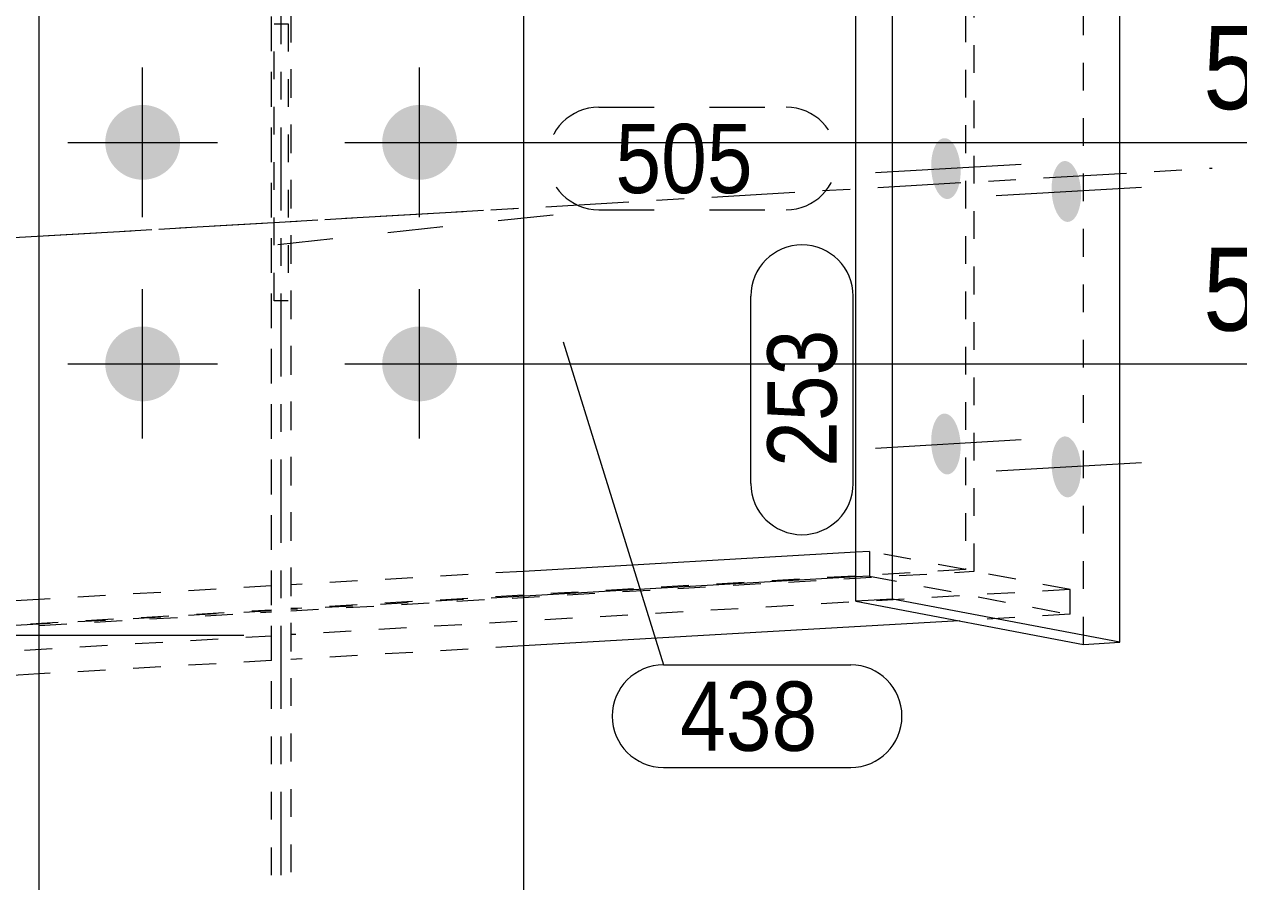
# Model space of a CAD drawing. Header units: millimetres. Extents: x 2 to 579, y 1 to 405.
# Drawn here: x 62.37 to 106.23, y 315.94 to 346.9 of the extents above; entities that cross this region are included whole.
import ezdxf

# ---------------------------------------------------------------- set-up
doc = ezdxf.new("R2010")
doc.units = ezdxf.units.MM
for name, pattern in [('XKITLINE00', [0]), ('XKITLINE01', [4, 1, -1, 1, -1]), ('XKITLINE02', [4, 2, -2]), ('XKITLINE03', [6, 3, -1, 1, -1])]:
    doc.linetypes.add(name, pattern=pattern)
for name, color, linetype, lineweight in [('Bolt', 3, 'Continuous', 0), ('Dimensions', 7, 'Continuous', 0), ('Part', 2, 'Continuous', 0), ('PartMark', 7, 'Continuous', 0)]:
    doc.layers.add(name, color=color, linetype=linetype, lineweight=lineweight)
doc.styles.add('ARIAL', font='ARIAL.TTF')

# ---------------------------------------------------------------- blocks, each defined once
blk = doc.blocks.new('*A36')
at = {"layer": 'Bolt'}
for points in [[(65.298, 342.67), (65.299, 342.703), (65.301, 342.736), (65.304, 342.769), (65.308, 342.802), (65.312, 342.835), (65.318, 342.867), (65.324, 342.9), (65.331, 342.932), (65.338, 342.964), (65.347, 342.996), (65.356, 343.028), (65.366, 343.06), (65.377, 343.091), (65.388, 343.122), (65.401, 343.153), (65.414, 343.184), (65.427, 343.214), (65.442, 343.243), (65.457, 343.273), (65.473, 343.302), (65.49, 343.33), (65.507, 343.359), (65.525, 343.386), (65.544, 343.414), (65.564, 343.441), (65.584, 343.467), (65.604, 343.493), (65.626, 343.518), (65.648, 343.543), (65.67, 343.567), (65.693, 343.591), (65.717, 343.614), (65.741, 343.637), (65.766, 343.659), (65.791, 343.68), (65.817, 343.701), (65.844, 343.721), (65.87, 343.74), (65.898, 343.759), (65.926, 343.777), (65.954, 343.794), (65.982, 343.811), (66.011, 343.827), (66.041, 343.842), (66.071, 343.857), (66.101, 343.871), (66.131, 343.884), (66.162, 343.896), (66.193, 343.908), (66.224, 343.918), (66.256, 343.928), (66.288, 343.938), (66.32, 343.946), (66.352, 343.954), (66.384, 343.96), (66.417, 343.967), (66.45, 343.972), (66.483, 343.976), (66.516, 343.98), (66.549, 343.983), (66.582, 343.985), (66.615, 343.986), (66.648, 343.986), (66.681, 343.986), (66.714, 343.985), (66.747, 343.983), (66.78, 343.98), (66.813, 343.976), (66.846, 343.972), (66.879, 343.967), (66.911, 343.96), (66.944, 343.954), (66.976, 343.946), (67.008, 343.938), (67.04, 343.928), (67.071, 343.918), (67.103, 343.908), (67.134, 343.896), (67.164, 343.884), (67.195, 343.871), (67.225, 343.857), (67.255, 343.842), (67.284, 343.827), (67.313, 343.811), (67.342, 343.794), (67.37, 343.777), (67.398, 343.759), (67.425, 343.74), (67.452, 343.721), (67.478, 343.701), (67.504, 343.68), (67.53, 343.659), (67.554, 343.637), (67.579, 343.614), (67.602, 343.591), (67.626, 343.567), (67.648, 343.543), (67.67, 343.518), (67.691, 343.493), (67.712, 343.467), (67.732, 343.441), (67.752, 343.414), (67.77, 343.386), (67.788, 343.359), (67.806, 343.33), (67.822, 343.302), (67.838, 343.273), (67.854, 343.243), (67.868, 343.214), (67.882, 343.184), (67.895, 343.153), (67.907, 343.122), (67.919, 343.091), (67.93, 343.06), (67.94, 343.028), (67.949, 342.996), (67.957, 342.964), (67.965, 342.932), (67.972, 342.9), (67.978, 342.867), (67.983, 342.835), (67.988, 342.802), (67.991, 342.769), (67.994, 342.736), (67.996, 342.703), (67.997, 342.67), (67.998, 342.636), (67.997, 342.603), (67.996, 342.57), (67.994, 342.537), (67.991, 342.504), (67.988, 342.471), (67.983, 342.438), (67.978, 342.406), (67.972, 342.373), (67.965, 342.341), (67.957, 342.308), (67.949, 342.276), (67.94, 342.245), (67.93, 342.213), (67.919, 342.182), (67.907, 342.151), (67.895, 342.12), (67.882, 342.089), (67.868, 342.059), (67.854, 342.029), (67.838, 342), (67.822, 341.971), (67.806, 341.942), (67.788, 341.914), (67.77, 341.886), (67.752, 341.859), (67.732, 341.832), (67.712, 341.806), (67.691, 341.78), (67.67, 341.755), (67.648, 341.73), (67.626, 341.706), (67.602, 341.682), (67.579, 341.659), (67.554, 341.636), (67.53, 341.614), (67.504, 341.593), (67.478, 341.572), (67.452, 341.552), (67.425, 341.533), (67.398, 341.514), (67.37, 341.496), (67.342, 341.478), (67.313, 341.462), (67.284, 341.446), (67.255, 341.431), (67.225, 341.416), (67.195, 341.402), (67.164, 341.389), (67.134, 341.377), (67.103, 341.365), (67.071, 341.355), (67.04, 341.345), (67.008, 341.335), (66.976, 341.327), (66.944, 341.319), (66.911, 341.312), (66.879, 341.306), (66.846, 341.301), (66.813, 341.297), (66.78, 341.293), (66.747, 341.29), (66.714, 341.288), (66.681, 341.287), (66.648, 341.286), (66.615, 341.287), (66.582, 341.288), (66.549, 341.29), (66.516, 341.293), (66.483, 341.297), (66.45, 341.301), (66.417, 341.306), (66.384, 341.312), (66.352, 341.319), (66.32, 341.327), (66.288, 341.335), (66.256, 341.345), (66.224, 341.355), (66.193, 341.365), (66.162, 341.377), (66.131, 341.389), (66.101, 341.402), (66.071, 341.416), (66.041, 341.431), (66.011, 341.446), (65.982, 341.462), (65.954, 341.478), (65.926, 341.496), (65.898, 341.514), (65.87, 341.533), (65.844, 341.552), (65.817, 341.572), (65.791, 341.593), (65.766, 341.614), (65.741, 341.636), (65.717, 341.659), (65.693, 341.682), (65.67, 341.706), (65.648, 341.73), (65.626, 341.755), (65.604, 341.78), (65.584, 341.806), (65.564, 341.832), (65.544, 341.859), (65.525, 341.886), (65.507, 341.914), (65.49, 341.942), (65.473, 341.971), (65.457, 342), (65.442, 342.029), (65.427, 342.059), (65.414, 342.089), (65.401, 342.12), (65.388, 342.151), (65.377, 342.182), (65.366, 342.213), (65.356, 342.245), (65.347, 342.276), (65.338, 342.308), (65.331, 342.341), (65.324, 342.373), (65.318, 342.406), (65.312, 342.438), (65.308, 342.471), (65.304, 342.504), (65.301, 342.537), (65.299, 342.57), (65.298, 342.603), (65.298, 342.636)], [(75.298, 342.67), (75.299, 342.703), (75.301, 342.736), (75.304, 342.769), (75.308, 342.802), (75.312, 342.835), (75.318, 342.867), (75.324, 342.9), (75.331, 342.932), (75.338, 342.964), (75.347, 342.996), (75.356, 343.028), (75.366, 343.06), (75.377, 343.091), (75.388, 343.122), (75.401, 343.153), (75.414, 343.184), (75.427, 343.214), (75.442, 343.243), (75.457, 343.273), (75.473, 343.302), (75.49, 343.33), (75.507, 343.359), (75.525, 343.386), (75.544, 343.414), (75.564, 343.441), (75.584, 343.467), (75.604, 343.493), (75.626, 343.518), (75.648, 343.543), (75.67, 343.567), (75.693, 343.591), (75.717, 343.614), (75.741, 343.637), (75.766, 343.659), (75.791, 343.68), (75.817, 343.701), (75.844, 343.721), (75.87, 343.74), (75.898, 343.759), (75.926, 343.777), (75.954, 343.794), (75.982, 343.811), (76.011, 343.827), (76.041, 343.842), (76.071, 343.857), (76.101, 343.871), (76.131, 343.884), (76.162, 343.896), (76.193, 343.908), (76.224, 343.918), (76.256, 343.928), (76.288, 343.938), (76.32, 343.946), (76.352, 343.954), (76.384, 343.96), (76.417, 343.967), (76.45, 343.972), (76.483, 343.976), (76.516, 343.98), (76.549, 343.983), (76.582, 343.985), (76.615, 343.986), (76.648, 343.986), (76.681, 343.986), (76.714, 343.985), (76.747, 343.983), (76.78, 343.98), (76.813, 343.976), (76.846, 343.972), (76.879, 343.967), (76.911, 343.96), (76.944, 343.954), (76.976, 343.946), (77.008, 343.938), (77.04, 343.928), (77.071, 343.918), (77.103, 343.908), (77.134, 343.896), (77.164, 343.884), (77.195, 343.871), (77.225, 343.857), (77.255, 343.842), (77.284, 343.827), (77.313, 343.811), (77.342, 343.794), (77.37, 343.777), (77.398, 343.759), (77.425, 343.74), (77.452, 343.721), (77.478, 343.701), (77.504, 343.68), (77.53, 343.659), (77.554, 343.637), (77.579, 343.614), (77.602, 343.591), (77.626, 343.567), (77.648, 343.543), (77.67, 343.518), (77.691, 343.493), (77.712, 343.467), (77.732, 343.441), (77.752, 343.414), (77.77, 343.386), (77.788, 343.359), (77.806, 343.33), (77.822, 343.302), (77.838, 343.273), (77.854, 343.243), (77.868, 343.214), (77.882, 343.184), (77.895, 343.153), (77.907, 343.122), (77.919, 343.091), (77.93, 343.06), (77.94, 343.028), (77.949, 342.996), (77.957, 342.964), (77.965, 342.932), (77.972, 342.9), (77.978, 342.867), (77.983, 342.835), (77.988, 342.802), (77.991, 342.769), (77.994, 342.736), (77.996, 342.703), (77.997, 342.67), (77.998, 342.636), (77.997, 342.603), (77.996, 342.57), (77.994, 342.537), (77.991, 342.504), (77.988, 342.471), (77.983, 342.438), (77.978, 342.406), (77.972, 342.373), (77.965, 342.341), (77.957, 342.308), (77.949, 342.276), (77.94, 342.245), (77.93, 342.213), (77.919, 342.182), (77.907, 342.151), (77.895, 342.12), (77.882, 342.089), (77.868, 342.059), (77.854, 342.029), (77.838, 342), (77.822, 341.971), (77.806, 341.942), (77.788, 341.914), (77.77, 341.886), (77.752, 341.859), (77.732, 341.832), (77.712, 341.806), (77.691, 341.78), (77.67, 341.755), (77.648, 341.73), (77.626, 341.706), (77.602, 341.682), (77.579, 341.659), (77.554, 341.636), (77.53, 341.614), (77.504, 341.593), (77.478, 341.572), (77.452, 341.552), (77.425, 341.533), (77.398, 341.514), (77.37, 341.496), (77.342, 341.478), (77.313, 341.462), (77.284, 341.446), (77.255, 341.431), (77.225, 341.416), (77.195, 341.402), (77.164, 341.389), (77.134, 341.377), (77.103, 341.365), (77.071, 341.355), (77.04, 341.345), (77.008, 341.335), (76.976, 341.327), (76.944, 341.319), (76.911, 341.312), (76.879, 341.306), (76.846, 341.301), (76.813, 341.297), (76.78, 341.293), (76.747, 341.29), (76.714, 341.288), (76.681, 341.287), (76.648, 341.286), (76.615, 341.287), (76.582, 341.288), (76.549, 341.29), (76.516, 341.293), (76.483, 341.297), (76.45, 341.301), (76.417, 341.306), (76.384, 341.312), (76.352, 341.319), (76.32, 341.327), (76.288, 341.335), (76.256, 341.345), (76.224, 341.355), (76.193, 341.365), (76.162, 341.377), (76.131, 341.389), (76.101, 341.402), (76.071, 341.416), (76.041, 341.431), (76.011, 341.446), (75.982, 341.462), (75.954, 341.478), (75.926, 341.496), (75.898, 341.514), (75.87, 341.533), (75.844, 341.552), (75.817, 341.572), (75.791, 341.593), (75.766, 341.614), (75.741, 341.636), (75.717, 341.659), (75.693, 341.682), (75.67, 341.706), (75.648, 341.73), (75.626, 341.755), (75.604, 341.78), (75.584, 341.806), (75.564, 341.832), (75.544, 341.859), (75.525, 341.886), (75.507, 341.914), (75.49, 341.942), (75.473, 341.971), (75.457, 342), (75.442, 342.029), (75.427, 342.059), (75.414, 342.089), (75.401, 342.12), (75.388, 342.151), (75.377, 342.182), (75.366, 342.213), (75.356, 342.245), (75.347, 342.276), (75.338, 342.308), (75.331, 342.341), (75.324, 342.373), (75.318, 342.406), (75.312, 342.438), (75.308, 342.471), (75.304, 342.504), (75.301, 342.537), (75.299, 342.57), (75.298, 342.603), (75.298, 342.636)], [(65.298, 334.67), (65.299, 334.703), (65.301, 334.736), (65.304, 334.769), (65.308, 334.802), (65.312, 334.835), (65.318, 334.867), (65.324, 334.9), (65.331, 334.932), (65.338, 334.964), (65.347, 334.996), (65.356, 335.028), (65.366, 335.06), (65.377, 335.091), (65.388, 335.122), (65.401, 335.153), (65.414, 335.184), (65.427, 335.214), (65.442, 335.243), (65.457, 335.273), (65.473, 335.302), (65.49, 335.33), (65.507, 335.359), (65.525, 335.386), (65.544, 335.414), (65.564, 335.441), (65.584, 335.467), (65.604, 335.493), (65.626, 335.518), (65.648, 335.543), (65.67, 335.567), (65.693, 335.591), (65.717, 335.614), (65.741, 335.637), (65.766, 335.659), (65.791, 335.68), (65.817, 335.701), (65.844, 335.721), (65.87, 335.74), (65.898, 335.759), (65.926, 335.777), (65.954, 335.794), (65.982, 335.811), (66.011, 335.827), (66.041, 335.842), (66.071, 335.857), (66.101, 335.871), (66.131, 335.884), (66.162, 335.896), (66.193, 335.908), (66.224, 335.918), (66.256, 335.928), (66.288, 335.938), (66.32, 335.946), (66.352, 335.954), (66.384, 335.96), (66.417, 335.967), (66.45, 335.972), (66.483, 335.976), (66.516, 335.98), (66.549, 335.983), (66.582, 335.985), (66.615, 335.986), (66.648, 335.986), (66.681, 335.986), (66.714, 335.985), (66.747, 335.983), (66.78, 335.98), (66.813, 335.976), (66.846, 335.972), (66.879, 335.967), (66.911, 335.96), (66.944, 335.954), (66.976, 335.946), (67.008, 335.938), (67.04, 335.928), (67.071, 335.918), (67.103, 335.908), (67.134, 335.896), (67.164, 335.884), (67.195, 335.871), (67.225, 335.857), (67.255, 335.842), (67.284, 335.827), (67.313, 335.811), (67.342, 335.794), (67.37, 335.777), (67.398, 335.759), (67.425, 335.74), (67.452, 335.721), (67.478, 335.701), (67.504, 335.68), (67.53, 335.659), (67.554, 335.637), (67.579, 335.614), (67.602, 335.591), (67.626, 335.567), (67.648, 335.543), (67.67, 335.518), (67.691, 335.493), (67.712, 335.467), (67.732, 335.441), (67.752, 335.414), (67.77, 335.386), (67.788, 335.359), (67.806, 335.33), (67.822, 335.302), (67.838, 335.273), (67.854, 335.243), (67.868, 335.214), (67.882, 335.184), (67.895, 335.153), (67.907, 335.122), (67.919, 335.091), (67.93, 335.06), (67.94, 335.028), (67.949, 334.996), (67.957, 334.964), (67.965, 334.932), (67.972, 334.9), (67.978, 334.867), (67.983, 334.835), (67.988, 334.802), (67.991, 334.769), (67.994, 334.736), (67.996, 334.703), (67.997, 334.67), (67.998, 334.636), (67.997, 334.603), (67.996, 334.57), (67.994, 334.537), (67.991, 334.504), (67.988, 334.471), (67.983, 334.438), (67.978, 334.406), (67.972, 334.373), (67.965, 334.341), (67.957, 334.308), (67.949, 334.276), (67.94, 334.245), (67.93, 334.213), (67.919, 334.182), (67.907, 334.151), (67.895, 334.12), (67.882, 334.089), (67.868, 334.059), (67.854, 334.029), (67.838, 334), (67.822, 333.971), (67.806, 333.942), (67.788, 333.914), (67.77, 333.886), (67.752, 333.859), (67.732, 333.832), (67.712, 333.806), (67.691, 333.78), (67.67, 333.755), (67.648, 333.73), (67.626, 333.706), (67.602, 333.682), (67.579, 333.659), (67.554, 333.636), (67.53, 333.614), (67.504, 333.593), (67.478, 333.572), (67.452, 333.552), (67.425, 333.533), (67.398, 333.514), (67.37, 333.496), (67.342, 333.478), (67.313, 333.462), (67.284, 333.446), (67.255, 333.431), (67.225, 333.416), (67.195, 333.402), (67.164, 333.389), (67.134, 333.377), (67.103, 333.365), (67.071, 333.355), (67.04, 333.345), (67.008, 333.335), (66.976, 333.327), (66.944, 333.319), (66.911, 333.312), (66.879, 333.306), (66.846, 333.301), (66.813, 333.297), (66.78, 333.293), (66.747, 333.29), (66.714, 333.288), (66.681, 333.287), (66.648, 333.286), (66.615, 333.287), (66.582, 333.288), (66.549, 333.29), (66.516, 333.293), (66.483, 333.297), (66.45, 333.301), (66.417, 333.306), (66.384, 333.312), (66.352, 333.319), (66.32, 333.327), (66.288, 333.335), (66.256, 333.345), (66.224, 333.355), (66.193, 333.365), (66.162, 333.377), (66.131, 333.389), (66.101, 333.402), (66.071, 333.416), (66.041, 333.431), (66.011, 333.446), (65.982, 333.462), (65.954, 333.478), (65.926, 333.496), (65.898, 333.514), (65.87, 333.533), (65.844, 333.552), (65.817, 333.572), (65.791, 333.593), (65.766, 333.614), (65.741, 333.636), (65.717, 333.659), (65.693, 333.682), (65.67, 333.706), (65.648, 333.73), (65.626, 333.755), (65.604, 333.78), (65.584, 333.806), (65.564, 333.832), (65.544, 333.859), (65.525, 333.886), (65.507, 333.914), (65.49, 333.942), (65.473, 333.971), (65.457, 334), (65.442, 334.029), (65.427, 334.059), (65.414, 334.089), (65.401, 334.12), (65.388, 334.151), (65.377, 334.182), (65.366, 334.213), (65.356, 334.245), (65.347, 334.276), (65.338, 334.308), (65.331, 334.341), (65.324, 334.373), (65.318, 334.406), (65.312, 334.438), (65.308, 334.471), (65.304, 334.504), (65.301, 334.537), (65.299, 334.57), (65.298, 334.603), (65.298, 334.636)], [(75.298, 334.67), (75.299, 334.703), (75.301, 334.736), (75.304, 334.769), (75.308, 334.802), (75.312, 334.835), (75.318, 334.867), (75.324, 334.9), (75.331, 334.932), (75.338, 334.964), (75.347, 334.996), (75.356, 335.028), (75.366, 335.06), (75.377, 335.091), (75.388, 335.122), (75.401, 335.153), (75.414, 335.184), (75.427, 335.214), (75.442, 335.243), (75.457, 335.273), (75.473, 335.302), (75.49, 335.33), (75.507, 335.359), (75.525, 335.386), (75.544, 335.414), (75.564, 335.441), (75.584, 335.467), (75.604, 335.493), (75.626, 335.518), (75.648, 335.543), (75.67, 335.567), (75.693, 335.591), (75.717, 335.614), (75.741, 335.637), (75.766, 335.659), (75.791, 335.68), (75.817, 335.701), (75.844, 335.721), (75.87, 335.74), (75.898, 335.759), (75.926, 335.777), (75.954, 335.794), (75.982, 335.811), (76.011, 335.827), (76.041, 335.842), (76.071, 335.857), (76.101, 335.871), (76.131, 335.884), (76.162, 335.896), (76.193, 335.908), (76.224, 335.918), (76.256, 335.928), (76.288, 335.938), (76.32, 335.946), (76.352, 335.954), (76.384, 335.96), (76.417, 335.967), (76.45, 335.972), (76.483, 335.976), (76.516, 335.98), (76.549, 335.983), (76.582, 335.985), (76.615, 335.986), (76.648, 335.986), (76.681, 335.986), (76.714, 335.985), (76.747, 335.983), (76.78, 335.98), (76.813, 335.976), (76.846, 335.972), (76.879, 335.967), (76.911, 335.96), (76.944, 335.954), (76.976, 335.946), (77.008, 335.938), (77.04, 335.928), (77.071, 335.918), (77.103, 335.908), (77.134, 335.896), (77.164, 335.884), (77.195, 335.871), (77.225, 335.857), (77.255, 335.842), (77.284, 335.827), (77.313, 335.811), (77.342, 335.794), (77.37, 335.777), (77.398, 335.759), (77.425, 335.74), (77.452, 335.721), (77.478, 335.701), (77.504, 335.68), (77.53, 335.659), (77.554, 335.637), (77.579, 335.614), (77.602, 335.591), (77.626, 335.567), (77.648, 335.543), (77.67, 335.518), (77.691, 335.493), (77.712, 335.467), (77.732, 335.441), (77.752, 335.414), (77.77, 335.386), (77.788, 335.359), (77.806, 335.33), (77.822, 335.302), (77.838, 335.273), (77.854, 335.243), (77.868, 335.214), (77.882, 335.184), (77.895, 335.153), (77.907, 335.122), (77.919, 335.091), (77.93, 335.06), (77.94, 335.028), (77.949, 334.996), (77.957, 334.964), (77.965, 334.932), (77.972, 334.9), (77.978, 334.867), (77.983, 334.835), (77.988, 334.802), (77.991, 334.769), (77.994, 334.736), (77.996, 334.703), (77.997, 334.67), (77.998, 334.636), (77.997, 334.603), (77.996, 334.57), (77.994, 334.537), (77.991, 334.504), (77.988, 334.471), (77.983, 334.438), (77.978, 334.406), (77.972, 334.373), (77.965, 334.341), (77.957, 334.308), (77.949, 334.276), (77.94, 334.245), (77.93, 334.213), (77.919, 334.182), (77.907, 334.151), (77.895, 334.12), (77.882, 334.089), (77.868, 334.059), (77.854, 334.029), (77.838, 334), (77.822, 333.971), (77.806, 333.942), (77.788, 333.914), (77.77, 333.886), (77.752, 333.859), (77.732, 333.832), (77.712, 333.806), (77.691, 333.78), (77.67, 333.755), (77.648, 333.73), (77.626, 333.706), (77.602, 333.682), (77.579, 333.659), (77.554, 333.636), (77.53, 333.614), (77.504, 333.593), (77.478, 333.572), (77.452, 333.552), (77.425, 333.533), (77.398, 333.514), (77.37, 333.496), (77.342, 333.478), (77.313, 333.462), (77.284, 333.446), (77.255, 333.431), (77.225, 333.416), (77.195, 333.402), (77.164, 333.389), (77.134, 333.377), (77.103, 333.365), (77.071, 333.355), (77.04, 333.345), (77.008, 333.335), (76.976, 333.327), (76.944, 333.319), (76.911, 333.312), (76.879, 333.306), (76.846, 333.301), (76.813, 333.297), (76.78, 333.293), (76.747, 333.29), (76.714, 333.288), (76.681, 333.287), (76.648, 333.286), (76.615, 333.287), (76.582, 333.288), (76.549, 333.29), (76.516, 333.293), (76.483, 333.297), (76.45, 333.301), (76.417, 333.306), (76.384, 333.312), (76.352, 333.319), (76.32, 333.327), (76.288, 333.335), (76.256, 333.345), (76.224, 333.355), (76.193, 333.365), (76.162, 333.377), (76.131, 333.389), (76.101, 333.402), (76.071, 333.416), (76.041, 333.431), (76.011, 333.446), (75.982, 333.462), (75.954, 333.478), (75.926, 333.496), (75.898, 333.514), (75.87, 333.533), (75.844, 333.552), (75.817, 333.572), (75.791, 333.593), (75.766, 333.614), (75.741, 333.636), (75.717, 333.659), (75.693, 333.682), (75.67, 333.706), (75.648, 333.73), (75.626, 333.755), (75.604, 333.78), (75.584, 333.806), (75.564, 333.832), (75.544, 333.859), (75.525, 333.886), (75.507, 333.914), (75.49, 333.942), (75.473, 333.971), (75.457, 334), (75.442, 334.029), (75.427, 334.059), (75.414, 334.089), (75.401, 334.12), (75.388, 334.151), (75.377, 334.182), (75.366, 334.213), (75.356, 334.245), (75.347, 334.276), (75.338, 334.308), (75.331, 334.341), (75.324, 334.373), (75.318, 334.406), (75.312, 334.438), (75.308, 334.471), (75.304, 334.504), (75.301, 334.537), (75.299, 334.57), (75.298, 334.603), (75.298, 334.636)]]:
    blk.add_hatch(color=3, dxfattribs=at).paths.add_polyline_path(points, flags=17)
at = {"layer": 'Bolt', "color": 3, "linetype": 'XKITLINE00', "lineweight": 0}
for p, q in [((66.648, 339.936), (66.648, 345.336)), ((76.648, 339.936), (76.648, 345.336)), ((63.948, 342.636), (69.348, 342.636)), ((73.948, 342.636), (79.348, 342.636)), ((66.648, 331.936), (66.648, 337.336)), ((76.648, 331.936), (76.648, 337.336)), ((63.948, 334.636), (69.348, 334.636)), ((73.948, 334.636), (79.348, 334.636))]:
    blk.add_line(p, q, dxfattribs=at)
blk = doc.blocks.new('*A43')
at = {"layer": 'Bolt'}
for points in [[(95.122, 351.657), (95.121, 351.711), (95.121, 351.764), (95.122, 351.818), (95.125, 351.871), (95.129, 351.923), (95.134, 351.975), (95.14, 352.025), (95.148, 352.075), (95.157, 352.124), (95.167, 352.172), (95.178, 352.218), (95.191, 352.263), (95.204, 352.306), (95.219, 352.348), (95.234, 352.388), (95.251, 352.427), (95.268, 352.463), (95.287, 352.497), (95.306, 352.53), (95.326, 352.56), (95.347, 352.587), (95.369, 352.613), (95.392, 352.636), (95.415, 352.657), (95.438, 352.675), (95.462, 352.691), (95.487, 352.704), (95.512, 352.715), (95.537, 352.723), (95.563, 352.729), (95.589, 352.732), (95.615, 352.732), (95.641, 352.729), (95.667, 352.724), (95.693, 352.716), (95.719, 352.706), (95.745, 352.693), (95.77, 352.678), (95.795, 352.66), (95.82, 352.639), (95.845, 352.616), (95.869, 352.591), (95.893, 352.563), (95.916, 352.534), (95.938, 352.502), (95.96, 352.468), (95.98, 352.431), (96.001, 352.393), (96.02, 352.354), (96.038, 352.312), (96.056, 352.269), (96.072, 352.224), (96.088, 352.178), (96.102, 352.131), (96.115, 352.082), (96.128, 352.032), (96.139, 351.981), (96.149, 351.93), (96.157, 351.878), (96.165, 351.825), (96.171, 351.771), (96.176, 351.718), (96.18, 351.664), (96.182, 351.61), (96.184, 351.556), (96.184, 351.502), (96.182, 351.449), (96.18, 351.396), (96.176, 351.344), (96.17, 351.292), (96.164, 351.241), (96.156, 351.191), (96.148, 351.143), (96.138, 351.095), (96.126, 351.049), (96.114, 351.004), (96.1, 350.96), (96.086, 350.919), (96.07, 350.878), (96.054, 350.84), (96.036, 350.804), (96.018, 350.77), (95.998, 350.737), (95.978, 350.707), (95.957, 350.679), (95.935, 350.654), (95.913, 350.631), (95.89, 350.61), (95.866, 350.591), (95.842, 350.576), (95.818, 350.562), (95.793, 350.552), (95.767, 350.544), (95.742, 350.538), (95.716, 350.535), (95.69, 350.535), (95.664, 350.538), (95.638, 350.543), (95.612, 350.55), (95.586, 350.561), (95.56, 350.574), (95.534, 350.589), (95.509, 350.607), (95.484, 350.628), (95.46, 350.65), (95.436, 350.676), (95.412, 350.703), (95.389, 350.733), (95.367, 350.765), (95.345, 350.799), (95.324, 350.835), (95.304, 350.873), (95.285, 350.913), (95.266, 350.955), (95.249, 350.998), (95.232, 351.043), (95.217, 351.089), (95.202, 351.136), (95.189, 351.185), (95.177, 351.235), (95.166, 351.285), (95.156, 351.337), (95.147, 351.389), (95.14, 351.442), (95.133, 351.495), (95.128, 351.549), (95.125, 351.603)], [(99.47, 350.83), (99.469, 350.884), (99.469, 350.938), (99.471, 350.991), (99.473, 351.044), (99.477, 351.096), (99.482, 351.148), (99.489, 351.199), (99.496, 351.249), (99.505, 351.298), (99.515, 351.345), (99.527, 351.392), (99.539, 351.436), (99.552, 351.48), (99.567, 351.522), (99.583, 351.562), (99.599, 351.6), (99.617, 351.636), (99.635, 351.671), (99.655, 351.703), (99.675, 351.733), (99.696, 351.761), (99.718, 351.786), (99.74, 351.81), (99.763, 351.831), (99.787, 351.849), (99.811, 351.865), (99.835, 351.878), (99.86, 351.889), (99.886, 351.897), (99.911, 351.902), (99.937, 351.905), (99.963, 351.905), (99.989, 351.903), (100.015, 351.898), (100.041, 351.89), (100.067, 351.88), (100.093, 351.867), (100.119, 351.851), (100.144, 351.833), (100.169, 351.813), (100.193, 351.79), (100.217, 351.764), (100.241, 351.737), (100.264, 351.707), (100.286, 351.675), (100.308, 351.641), (100.329, 351.605), (100.349, 351.567), (100.368, 351.527), (100.387, 351.486), (100.404, 351.442), (100.421, 351.398), (100.436, 351.351), (100.45, 351.304), (100.464, 351.255), (100.476, 351.206), (100.487, 351.155), (100.497, 351.103), (100.506, 351.051), (100.513, 350.998), (100.519, 350.945), (100.525, 350.891), (100.528, 350.837), (100.531, 350.783), (100.532, 350.73), (100.532, 350.676), (100.531, 350.623), (100.528, 350.57), (100.524, 350.517), (100.519, 350.466), (100.512, 350.415), (100.505, 350.365), (100.496, 350.316), (100.486, 350.268), (100.475, 350.222), (100.462, 350.177), (100.449, 350.134), (100.434, 350.092), (100.419, 350.052), (100.402, 350.014), (100.384, 349.977), (100.366, 349.943), (100.347, 349.911), (100.326, 349.881), (100.305, 349.853), (100.284, 349.827), (100.261, 349.804), (100.238, 349.783), (100.215, 349.765), (100.19, 349.749), (100.166, 349.736), (100.141, 349.725), (100.116, 349.717), (100.09, 349.711), (100.064, 349.709), (100.038, 349.708), (100.012, 349.711), (99.986, 349.716), (99.96, 349.724), (99.934, 349.734), (99.908, 349.747), (99.883, 349.763), (99.857, 349.781), (99.832, 349.801), (99.808, 349.824), (99.784, 349.849), (99.76, 349.877), (99.737, 349.907), (99.715, 349.939), (99.693, 349.973), (99.672, 350.009), (99.652, 350.047), (99.633, 350.087), (99.615, 350.128), (99.597, 350.171), (99.581, 350.216), (99.565, 350.262), (99.551, 350.31), (99.537, 350.358), (99.525, 350.408), (99.514, 350.459), (99.504, 350.51), (99.496, 350.563), (99.488, 350.615), (99.482, 350.669), (99.477, 350.722), (99.473, 350.776)], [(95.122, 341.712), (95.121, 341.766), (95.121, 341.819), (95.122, 341.873), (95.125, 341.926), (95.129, 341.978), (95.134, 342.03), (95.14, 342.081), (95.148, 342.13), (95.157, 342.179), (95.167, 342.227), (95.178, 342.273), (95.191, 342.318), (95.204, 342.362), (95.219, 342.403), (95.234, 342.443), (95.251, 342.482), (95.268, 342.518), (95.287, 342.552), (95.306, 342.585), (95.326, 342.615), (95.347, 342.643), (95.369, 342.668), (95.392, 342.691), (95.415, 342.712), (95.438, 342.731), (95.462, 342.746), (95.487, 342.76), (95.512, 342.77), (95.537, 342.778), (95.563, 342.784), (95.589, 342.787), (95.615, 342.787), (95.641, 342.784), (95.667, 342.779), (95.693, 342.772), (95.719, 342.761), (95.745, 342.748), (95.77, 342.733), (95.795, 342.715), (95.82, 342.694), (95.845, 342.671), (95.869, 342.646), (95.893, 342.619), (95.916, 342.589), (95.938, 342.557), (95.96, 342.523), (95.98, 342.487), (96.001, 342.449), (96.02, 342.409), (96.038, 342.367), (96.056, 342.324), (96.072, 342.279), (96.088, 342.233), (96.102, 342.186), (96.115, 342.137), (96.128, 342.087), (96.139, 342.037), (96.149, 341.985), (96.157, 341.933), (96.165, 341.88), (96.171, 341.827), (96.176, 341.773), (96.18, 341.719), (96.182, 341.665), (96.184, 341.611), (96.184, 341.558), (96.182, 341.504), (96.18, 341.451), (96.176, 341.399), (96.17, 341.347), (96.164, 341.297), (96.156, 341.247), (96.148, 341.198), (96.138, 341.15), (96.126, 341.104), (96.114, 341.059), (96.1, 341.015), (96.086, 340.974), (96.07, 340.934), (96.054, 340.895), (96.036, 340.859), (96.018, 340.825), (95.998, 340.792), (95.978, 340.762), (95.957, 340.734), (95.935, 340.709), (95.913, 340.686), (95.89, 340.665), (95.866, 340.647), (95.842, 340.631), (95.818, 340.617), (95.793, 340.607), (95.767, 340.599), (95.742, 340.593), (95.716, 340.59), (95.69, 340.59), (95.664, 340.593), (95.638, 340.598), (95.612, 340.606), (95.586, 340.616), (95.56, 340.629), (95.534, 340.644), (95.509, 340.662), (95.484, 340.683), (95.46, 340.706), (95.436, 340.731), (95.412, 340.758), (95.389, 340.788), (95.367, 340.82), (95.345, 340.854), (95.324, 340.89), (95.304, 340.928), (95.285, 340.968), (95.266, 341.01), (95.249, 341.053), (95.232, 341.098), (95.217, 341.144), (95.202, 341.191), (95.189, 341.24), (95.177, 341.29), (95.166, 341.341), (95.156, 341.392), (95.147, 341.444), (95.14, 341.497), (95.133, 341.551), (95.128, 341.604), (95.125, 341.658)], [(99.47, 340.885), (99.469, 340.939), (99.469, 340.993), (99.471, 341.046), (99.473, 341.099), (99.477, 341.152), (99.482, 341.203), (99.489, 341.254), (99.496, 341.304), (99.505, 341.353), (99.515, 341.4), (99.527, 341.447), (99.539, 341.492), (99.552, 341.535), (99.567, 341.577), (99.583, 341.617), (99.599, 341.655), (99.617, 341.692), (99.635, 341.726), (99.655, 341.758), (99.675, 341.788), (99.696, 341.816), (99.718, 341.842), (99.74, 341.865), (99.763, 341.886), (99.787, 341.904), (99.811, 341.92), (99.835, 341.933), (99.86, 341.944), (99.886, 341.952), (99.911, 341.957), (99.937, 341.96), (99.963, 341.96), (99.989, 341.958), (100.015, 341.953), (100.041, 341.945), (100.067, 341.935), (100.093, 341.922), (100.119, 341.906), (100.144, 341.888), (100.169, 341.868), (100.193, 341.845), (100.217, 341.82), (100.241, 341.792), (100.264, 341.762), (100.286, 341.73), (100.308, 341.696), (100.329, 341.66), (100.349, 341.622), (100.368, 341.582), (100.387, 341.541), (100.404, 341.497), (100.421, 341.453), (100.436, 341.407), (100.45, 341.359), (100.464, 341.31), (100.476, 341.261), (100.487, 341.21), (100.497, 341.158), (100.506, 341.106), (100.513, 341.053), (100.519, 341), (100.525, 340.946), (100.528, 340.893), (100.531, 340.839), (100.532, 340.785), (100.532, 340.731), (100.531, 340.678), (100.528, 340.625), (100.524, 340.572), (100.519, 340.521), (100.512, 340.47), (100.505, 340.42), (100.496, 340.371), (100.486, 340.324), (100.475, 340.277), (100.462, 340.232), (100.449, 340.189), (100.434, 340.147), (100.419, 340.107), (100.402, 340.069), (100.384, 340.032), (100.366, 339.998), (100.347, 339.966), (100.326, 339.936), (100.305, 339.908), (100.284, 339.882), (100.261, 339.859), (100.238, 339.838), (100.215, 339.82), (100.19, 339.804), (100.166, 339.791), (100.141, 339.78), (100.116, 339.772), (100.09, 339.767), (100.064, 339.764), (100.038, 339.764), (100.012, 339.766), (99.986, 339.771), (99.96, 339.779), (99.934, 339.789), (99.908, 339.802), (99.883, 339.818), (99.857, 339.836), (99.832, 339.856), (99.808, 339.879), (99.784, 339.904), (99.76, 339.932), (99.737, 339.962), (99.715, 339.994), (99.693, 340.028), (99.672, 340.064), (99.652, 340.102), (99.633, 340.142), (99.615, 340.183), (99.597, 340.226), (99.581, 340.271), (99.565, 340.317), (99.551, 340.365), (99.537, 340.414), (99.525, 340.463), (99.514, 340.514), (99.504, 340.566), (99.496, 340.618), (99.488, 340.671), (99.482, 340.724), (99.477, 340.778), (99.473, 340.831)], [(95.122, 331.767), (95.121, 331.821), (95.121, 331.875), (95.122, 331.928), (95.125, 331.981), (95.129, 332.033), (95.134, 332.085), (95.14, 332.136), (95.148, 332.186), (95.157, 332.234), (95.167, 332.282), (95.178, 332.328), (95.191, 332.373), (95.204, 332.417), (95.219, 332.459), (95.234, 332.499), (95.251, 332.537), (95.268, 332.573), (95.287, 332.608), (95.306, 332.64), (95.326, 332.67), (95.347, 332.698), (95.369, 332.723), (95.392, 332.747), (95.415, 332.767), (95.438, 332.786), (95.462, 332.802), (95.487, 332.815), (95.512, 332.826), (95.537, 332.834), (95.563, 332.839), (95.589, 332.842), (95.615, 332.842), (95.641, 332.84), (95.667, 332.834), (95.693, 332.827), (95.719, 332.816), (95.745, 332.803), (95.77, 332.788), (95.795, 332.77), (95.82, 332.75), (95.845, 332.727), (95.869, 332.701), (95.893, 332.674), (95.916, 332.644), (95.938, 332.612), (95.96, 332.578), (95.98, 332.542), (96.001, 332.504), (96.02, 332.464), (96.038, 332.422), (96.056, 332.379), (96.072, 332.334), (96.088, 332.288), (96.102, 332.241), (96.115, 332.192), (96.128, 332.142), (96.139, 332.092), (96.149, 332.04), (96.157, 331.988), (96.165, 331.935), (96.171, 331.882), (96.176, 331.828), (96.18, 331.774), (96.182, 331.72), (96.184, 331.666), (96.184, 331.613), (96.182, 331.559), (96.18, 331.507), (96.176, 331.454), (96.17, 331.403), (96.164, 331.352), (96.156, 331.302), (96.148, 331.253), (96.138, 331.205), (96.126, 331.159), (96.114, 331.114), (96.1, 331.071), (96.086, 331.029), (96.07, 330.989), (96.054, 330.951), (96.036, 330.914), (96.018, 330.88), (95.998, 330.848), (95.978, 330.817), (95.957, 330.79), (95.935, 330.764), (95.913, 330.741), (95.89, 330.72), (95.866, 330.702), (95.842, 330.686), (95.818, 330.673), (95.793, 330.662), (95.767, 330.654), (95.742, 330.648), (95.716, 330.646), (95.69, 330.645), (95.664, 330.648), (95.638, 330.653), (95.612, 330.661), (95.586, 330.671), (95.56, 330.684), (95.534, 330.699), (95.509, 330.717), (95.484, 330.738), (95.46, 330.761), (95.436, 330.786), (95.412, 330.814), (95.389, 330.843), (95.367, 330.875), (95.345, 330.91), (95.324, 330.946), (95.304, 330.984), (95.285, 331.023), (95.266, 331.065), (95.249, 331.108), (95.232, 331.153), (95.217, 331.199), (95.202, 331.247), (95.189, 331.295), (95.177, 331.345), (95.166, 331.396), (95.156, 331.447), (95.147, 331.5), (95.14, 331.552), (95.133, 331.606), (95.128, 331.659), (95.125, 331.713)], [(99.47, 330.941), (99.469, 330.994), (99.469, 331.048), (99.471, 331.101), (99.473, 331.154), (99.477, 331.207), (99.482, 331.258), (99.489, 331.309), (99.496, 331.359), (99.505, 331.408), (99.515, 331.456), (99.527, 331.502), (99.539, 331.547), (99.552, 331.59), (99.567, 331.632), (99.583, 331.672), (99.599, 331.71), (99.617, 331.747), (99.635, 331.781), (99.655, 331.813), (99.675, 331.843), (99.696, 331.871), (99.718, 331.897), (99.74, 331.92), (99.763, 331.941), (99.787, 331.959), (99.811, 331.975), (99.835, 331.988), (99.86, 331.999), (99.886, 332.007), (99.911, 332.013), (99.937, 332.015), (99.963, 332.016), (99.989, 332.013), (100.015, 332.008), (100.041, 332), (100.067, 331.99), (100.093, 331.977), (100.119, 331.961), (100.144, 331.943), (100.169, 331.923), (100.193, 331.9), (100.217, 331.875), (100.241, 331.847), (100.264, 331.817), (100.286, 331.785), (100.308, 331.751), (100.329, 331.715), (100.349, 331.677), (100.368, 331.637), (100.387, 331.596), (100.404, 331.553), (100.421, 331.508), (100.436, 331.462), (100.45, 331.414), (100.464, 331.366), (100.476, 331.316), (100.487, 331.265), (100.497, 331.214), (100.506, 331.161), (100.513, 331.109), (100.519, 331.055), (100.525, 331.002), (100.528, 330.948), (100.531, 330.894), (100.532, 330.84), (100.532, 330.786), (100.531, 330.733), (100.528, 330.68), (100.524, 330.628), (100.519, 330.576), (100.512, 330.525), (100.505, 330.475), (100.496, 330.426), (100.486, 330.379), (100.475, 330.332), (100.462, 330.288), (100.449, 330.244), (100.434, 330.202), (100.419, 330.162), (100.402, 330.124), (100.384, 330.088), (100.366, 330.053), (100.347, 330.021), (100.326, 329.991), (100.305, 329.963), (100.284, 329.937), (100.261, 329.914), (100.238, 329.893), (100.215, 329.875), (100.19, 329.859), (100.166, 329.846), (100.141, 329.835), (100.116, 329.827), (100.09, 329.822), (100.064, 329.819), (100.038, 329.819), (100.012, 329.821), (99.986, 329.826), (99.96, 329.834), (99.934, 329.844), (99.908, 329.857), (99.883, 329.873), (99.857, 329.891), (99.832, 329.911), (99.808, 329.934), (99.784, 329.96), (99.76, 329.987), (99.737, 330.017), (99.715, 330.049), (99.693, 330.083), (99.672, 330.119), (99.652, 330.157), (99.633, 330.197), (99.615, 330.238), (99.597, 330.282), (99.581, 330.326), (99.565, 330.373), (99.551, 330.42), (99.537, 330.469), (99.525, 330.518), (99.514, 330.569), (99.504, 330.621), (99.496, 330.673), (99.488, 330.726), (99.482, 330.779), (99.477, 330.833), (99.473, 330.887)]]:
    blk.add_hatch(color=3, dxfattribs=at).paths.add_polyline_path(points, flags=17)
at = {"layer": 'Bolt', "color": 3, "linetype": 'XKITLINE00', "lineweight": 0}
for p, q in [((93.113, 351.486), (98.366, 351.79)), ((97.462, 350.66), (102.715, 350.964)), ((93.113, 341.542), (98.366, 341.846)), ((97.462, 340.715), (102.715, 341.019)), ((93.113, 331.597), (98.366, 331.901)), ((97.462, 330.77), (102.715, 331.074))]:
    blk.add_line(p, q, dxfattribs=at)
blk = doc.blocks.new('*A44')
at = {"layer": 'Part', "color": 7, "linetype": 'XKITLINE03', "lineweight": 0}
blk.add_line((71.648, 250.178), (71.648, 363.553), dxfattribs=at)
at = {"layer": 'Part', "color": 2, "linetype": 'XKITLINE00', "lineweight": 0}
for p, q in [((62.898, 355.399), (62.898, 250.178)), ((80.398, 355.399), (80.398, 327.126)), ((80.398, 326.238), (80.398, 250.178))]:
    blk.add_line(p, q, dxfattribs=at)
at = {"layer": 'Part', "color": 7, "linetype": 'XKITLINE01', "lineweight": 0}
for p, q in [((71.298, 250.178), (71.298, 355.283)), ((71.998, 355.283), (71.998, 250.178)), ((80.398, 355.283), (80.398, 326.238)), ((80.398, 327.126), (80.398, 326.248)), ((80.398, 326.248), (80.398, 326.238))]:
    blk.add_line(p, q, dxfattribs=at)
blk = doc.blocks.new('*A46')
at = {"layer": 'Part', "color": 7, "linetype": 'XKITLINE01', "lineweight": 0}
for p, q in [((71.398, 346.918), (71.898, 346.918)), ((71.398, 336.918), (71.398, 346.918)), ((71.398, 346.918), (71.898, 346.918)), ((71.898, 346.918), (71.898, 336.918)), ((71.898, 336.918), (71.398, 336.918))]:
    blk.add_line(p, q, dxfattribs=at)
blk = doc.blocks.new('*A58')
at = {"layer": 'Part', "color": 2, "linetype": 'XKITLINE00', "lineweight": 0}
for p, q in [((92.406, 356.777), (80.836, 356.108)), ((80.836, 356.108), (80.836, 353.756)), ((92.406, 355.882), (80.836, 355.213)), ((92.406, 355.023), (80.836, 354.353)), ((80.836, 353.756), (80.398, 353.731)), ((92.406, 327.838), (80.398, 327.143)), ((92.406, 326.943), (80.229, 326.238)), ((96.126, 325.361), (80.398, 324.451))]:
    blk.add_line(p, q, dxfattribs=at)
at = {"layer": 'Part', "color": 7, "linetype": 'XKITLINE01', "lineweight": 0}
for p, q in [((92.89, 356.805), (92.406, 356.777)), ((100.137, 355.428), (92.89, 356.805)), ((92.89, 356.805), (92.89, 355.91)), ((92.89, 355.91), (92.406, 355.882)), ((92.89, 355.91), (96.356, 355.251)), ((80.836, 354.31), (100.137, 355.428)), ((96.356, 355.251), (92.406, 355.023)), ((96.356, 355.251), (96.356, 327.207)), ((100.137, 354.533), (100.137, 355.428)), ((96.67, 355.192), (80.836, 354.275)), ((96.67, 327.147), (96.67, 355.192)), ((96.67, 355.192), (100.137, 354.533)), ((100.137, 354.533), (80.836, 353.415)), ((80.398, 353.731), (71.998, 353.245)), ((71.998, 353.167), (80.836, 353.678)), ((80.836, 353.756), (80.836, 353.415)), ((71.998, 353.245), (71.998, 323.964)), ((92.89, 327.866), (92.406, 327.838)), ((96.356, 327.207), (92.89, 327.866)), ((92.89, 327.866), (92.89, 326.971)), ((96.356, 327.207), (71.998, 325.797)), ((71.998, 325.719), (96.67, 327.147)), ((80.398, 327.143), (71.998, 326.657)), ((100.137, 326.488), (96.67, 327.147)), ((92.89, 326.971), (92.406, 326.943)), ((92.89, 326.971), (100.137, 325.593)), ((100.137, 326.488), (71.998, 324.859)), ((100.137, 325.593), (100.137, 326.488)), ((80.229, 326.238), (71.998, 325.762)), ((100.137, 325.593), (96.126, 325.361)), ((80.398, 324.451), (71.998, 323.964))]:
    blk.add_line(p, q, dxfattribs=at)
at = {"layer": 'Part', "color": 7, "linetype": 'XKITLINE03', "lineweight": 0}
blk.add_line((63.242, 339.273), (105.269, 341.706), dxfattribs=at)
blk = doc.blocks.new('*A59')
at = {"layer": 'Part', "color": 2, "linetype": 'XKITLINE00', "lineweight": 0}
for p, q in [((43.159, 353.927), (62.46, 355.044)), ((62.46, 355.044), (62.46, 352.693)), ((43.159, 353.032), (62.46, 354.149)), ((43.159, 353.032), (43.159, 353.927)), ((46.626, 352.373), (43.159, 353.032)), ((46.626, 352.373), (62.46, 353.289)), ((62.898, 352.718), (62.46, 352.693)), ((46.626, 352.373), (46.626, 325.188)), ((62.898, 326.13), (43.159, 324.987)), ((62.898, 325.235), (43.159, 324.092)), ((43.159, 324.092), (43.159, 324.987)), ((50.406, 322.715), (43.159, 324.092)), ((62.898, 323.438), (50.406, 322.715))]:
    blk.add_line(p, q, dxfattribs=at)
at = {"layer": 'Part', "color": 7, "linetype": 'XKITLINE01', "lineweight": 0}
for p, q in [((43.159, 353.927), (50.406, 352.549)), ((46.94, 352.313), (62.46, 353.211)), ((50.406, 352.549), (62.46, 353.247)), ((62.46, 352.615), (71.298, 353.126)), ((71.298, 353.204), (62.898, 352.718)), ((71.298, 323.924), (71.298, 353.204)), ((62.46, 352.693), (62.46, 352.352)), ((50.406, 351.654), (46.94, 352.313)), ((46.94, 352.313), (46.94, 324.269)), ((50.406, 352.549), (50.406, 351.654)), ((50.406, 351.654), (62.46, 352.352)), ((71.298, 326.616), (62.898, 326.13)), ((46.626, 324.328), (71.298, 325.756)), ((46.94, 324.269), (71.298, 325.679)), ((71.298, 325.721), (62.898, 325.235)), ((43.159, 324.987), (46.626, 324.328)), ((46.626, 325.188), (46.626, 324.328)), ((50.406, 323.61), (71.298, 324.819)), ((46.94, 324.269), (50.406, 323.61)), ((71.298, 323.924), (62.898, 323.438)), ((50.406, 323.61), (50.406, 322.715))]:
    blk.add_line(p, q, dxfattribs=at)
at = {"layer": 'Part', "color": 7, "linetype": 'XKITLINE03', "lineweight": 0}
blk.add_line((38.027, 337.814), (80.053, 340.246), dxfattribs=at)
blk = doc.blocks.new('*A61')
at = {"layer": 'Part', "color": 2, "linetype": 'XKITLINE00', "lineweight": 0}
for p, q in [((92.406, 357.892), (93.72, 357.968)), ((92.406, 326.068), (92.406, 357.892)), ((93.72, 326.144), (93.72, 357.968)), ((93.72, 357.968), (101.933, 356.406)), ((101.933, 324.583), (101.933, 356.406)), ((93.72, 326.144), (92.406, 326.068)), ((92.406, 326.068), (100.62, 324.507)), ((101.933, 324.583), (93.72, 326.144)), ((100.62, 324.507), (101.933, 324.583))]:
    blk.add_line(p, q, dxfattribs=at)
at = {"layer": 'Part', "color": 7, "linetype": 'XKITLINE01', "lineweight": 0}
for p in [(92.406, 357.892), (101.933, 356.406), (100.62, 324.507)]:
    blk.add_line(p, (100.62, 356.33), dxfattribs=at)
blk = doc.blocks.new('*A164')
at = {"layer": 'PartMark', "color": 7, "linetype": 'XKITLINE00', "lineweight": 0}
for p, q in [((88.606, 330.318), (88.606, 337.081)), ((92.306, 330.318), (92.306, 337.081))]:
    blk.add_line(p, q, dxfattribs=at)
for centre, start, end in [((90.456, 337.081), 0, 180), ((90.456, 330.318), 180, 0)]:
    blk.add_arc(centre, 1.85, start, end, dxfattribs=at)
at = {"layer": 'PartMark', "color": 3, "style": 'ARIAL', "width": 0.85}
blk.add_text('253', height=2.5, rotation=90.0002, dxfattribs=at).set_placement((91.706, 330.918))
blk = doc.blocks.new('*A167')
at = {"layer": 'PartMark', "color": 7, "linetype": 'XKITLINE00', "lineweight": 0}
for p, q in [((81.831, 335.438), (85.454, 323.764)), ((85.454, 323.764), (92.216, 323.764)), ((85.454, 320.064), (92.216, 320.064))]:
    blk.add_line(p, q, dxfattribs=at)
for centre, start, end in [((85.454, 321.914), 90, 270), ((92.216, 321.914), 270, 90)]:
    blk.add_arc(centre, 1.85, start, end, dxfattribs=at)
at = {"layer": 'PartMark', "color": 3, "style": 'ARIAL', "width": 0.85}
blk.add_text('438', height=2.5, dxfattribs=at).set_placement((86.054, 320.664))
blk = doc.blocks.new('*A179')
at = {"layer": 'PartMark', "color": 7, "linetype": 'XKITLINE02', "lineweight": 0}
for p, q in [((83.119, 343.903), (89.882, 343.903)), ((71.527, 338.947), (83.119, 340.203)), ((83.119, 340.203), (89.882, 340.203))]:
    blk.add_line(p, q, dxfattribs=at)
for centre, start, end in [((83.119, 342.053), 90, 270), ((89.882, 342.053), 270, 90)]:
    blk.add_arc(centre, 1.85, start, end, dxfattribs=at)
at = {"layer": 'PartMark', "color": 3, "style": 'ARIAL', "width": 0.85}
blk.add_text('505', height=2.5, dxfattribs=at).set_placement((83.719, 340.803))
blk = doc.blocks.new('*A191')
at = {"layer": 'Dimensions', "color": 7, "linetype": 'XKITLINE00', "lineweight": 0}
blk.add_line((70.298, 324.822), (16.798, 324.822), dxfattribs=at)
blk = doc.blocks.new('*A192')
at = {"layer": 'Dimensions', "color": 7, "linetype": 'XKITLINE00', "lineweight": 0}
blk.add_line((70.298, 324.822), (16.798, 324.822), dxfattribs=at)
blk = doc.blocks.new('*A197')
at = {"layer": 'Dimensions', "color": 7, "linetype": 'XKITLINE00', "lineweight": 0}
blk.add_line((77.648, 334.636), (122.048, 334.636), dxfattribs=at)
at = {"layer": 'Dimensions', "color": 3, "style": 'ARIAL', "width": 0.85}
blk.add_text('5875', height=3, dxfattribs=at).set_placement((104.947, 335.836))
blk = doc.blocks.new('*A198')
at = {"layer": 'Dimensions', "color": 7, "linetype": 'XKITLINE00', "lineweight": 0}
for p, q in [((77.648, 342.636), (122.048, 342.636)), ((77.648, 334.636), (122.048, 334.636))]:
    blk.add_line(p, q, dxfattribs=at)
at = {"layer": 'Dimensions', "color": 3, "style": 'ARIAL', "width": 0.85}
blk.add_text('5955', height=3, dxfattribs=at).set_placement((104.947, 343.836))
blk = doc.blocks.new('*A199')
at = {"layer": 'Dimensions', "color": 7, "linetype": 'XKITLINE00', "lineweight": 0}
blk.add_line((77.648, 342.636), (122.048, 342.636), dxfattribs=at)

msp = doc.modelspace()

# ---------------------------------------------------------------- block references
at = {"lineweight": 0}
for name in ['*A61', '*A192', '*A58', '*A59', '*A199', '*A36', '*A43', '*A46', '*A198', '*A179', '*A197', '*A164', '*A167', '*A191']:
    msp.add_blockref(name, (0, 0), dxfattribs=at)
at = {"layer": 'Part', "lineweight": 0}
msp.add_blockref('*A44', (0, 0), dxfattribs=at)

doc.saveas('drawing.dxf')
